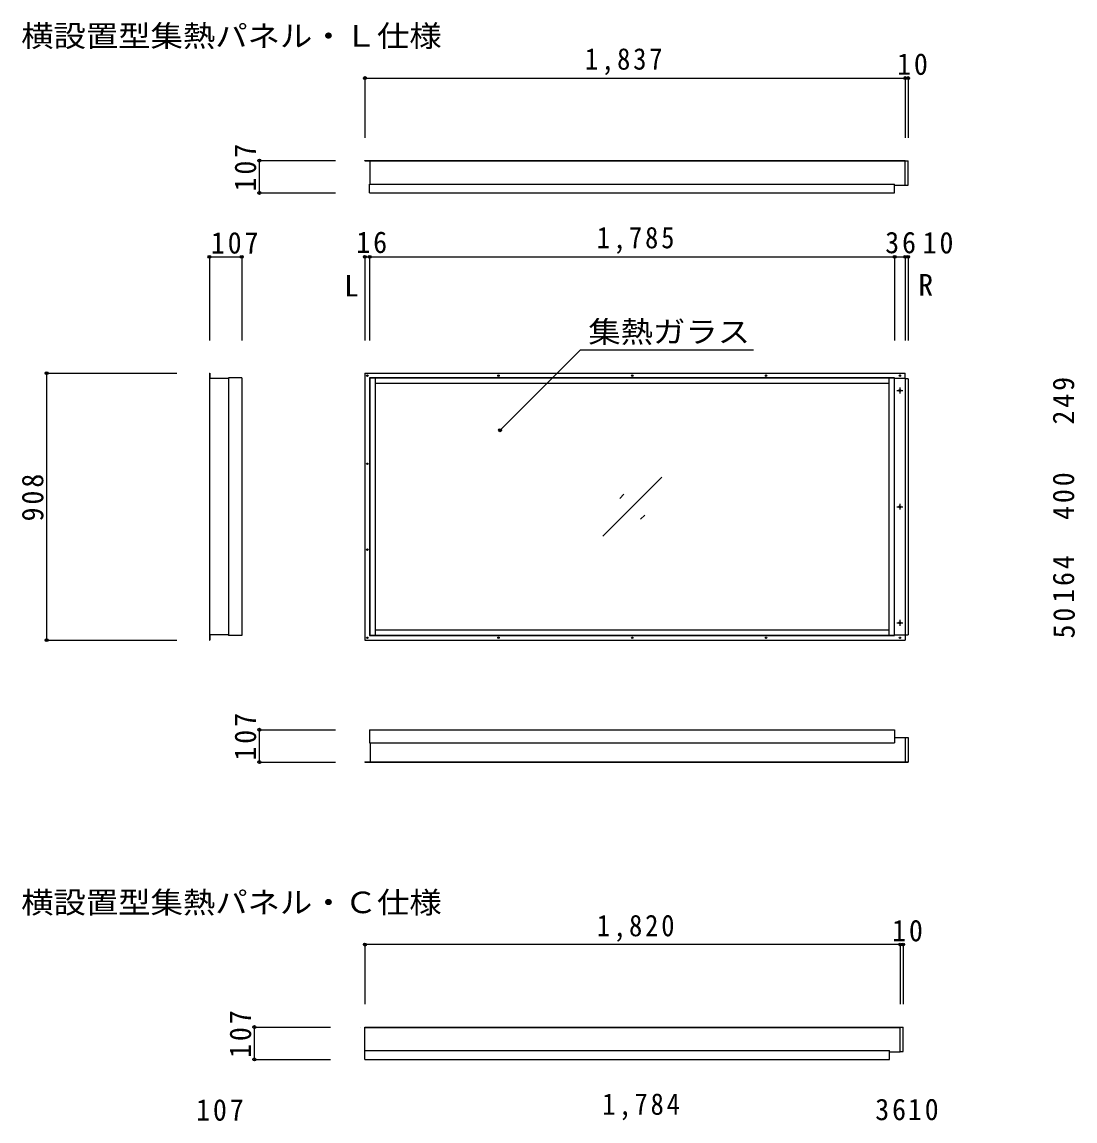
# Model space of a CAD drawing. Units: millimetres at full size, sheet at 1:20; details may follow other scales. Extents: x -3835 to 3448, y -4321 to 4350.
# Drawn here: x -3677 to -96, y 611 to 4350 of the extents above; entities that cross this region are included whole.
import ezdxf
from ezdxf.enums import TextEntityAlignment as Align

# ---------------------------------------------------------------- set-up
doc = ezdxf.new("R2010")
doc.units = ezdxf.units.MM
doc.header["$LTSCALE"] = 20
doc.header["$PDMODE"] = 32
doc.header["$PDSIZE"] = 10
doc.linetypes.add('CHAIN1', pattern=[8, 5, -1, 1, -1])
doc.layers.add('0-0', color=7, linetype='Continuous')
doc.styles.add('ＭＳ ゴシック', font='')
doc.styles.get('ＭＳ ゴシック').set_extended_font_data('MS Gothic')

msp = doc.modelspace()

# ---------------------------------------------------------------- linework, layer by layer
at = {"layer": '0-0'}
for p, q in [((-2510.62, 4159.41), (-673.62, 4159.41)), ((-2510.62, 4159.41), (-2510.62, 3956.7)), ((-673.62, 4159.41), (-673.62, 3956.7)), ((-673.62, 4159.41), (-663.62, 4159.41)), ((-663.62, 4159.41), (-663.62, 3956.7)), ((-2869.96, 3768.81), (-2869.96, 3878.81)), ((-2869.96, 3878.81), (-2611.04, 3878.81)), ((-2510.62, 3878.31), (-2510.62, 3878.81)), ((-2510.62, 3878.31), (-663.62, 3878.31)), ((-2492.62, 3798.81), (-2492.62, 3878.31)), ((-2492.62, 3877.81), (-673.62, 3877.81)), ((-673.62, 3794.81), (-673.62, 3878.81)), ((-663.62, 3795.31), (-663.62, 3878.31)), ((-709.62, 3768.81), (-709.62, 3798.81)), ((-709.62, 3794.81), (-673.62, 3794.81)), ((-673.62, 3795.31), (-663.62, 3795.31)), ((-2869.96, 3768.81), (-2611.04, 3768.81)), ((-2495.12, 3768.81), (-709.62, 3768.81)), ((-3039.83, 3551.4), (-2929.83, 3551.4)), ((-3039.83, 3551.4), (-3039.83, 3266.67)), ((-2929.83, 3551.4), (-2929.83, 3266.67)), ((-2510.62, 3551.4), (-2495.12, 3551.4)), ((-2510.62, 3551.4), (-2510.62, 3266.67)), ((-2495.12, 3551.4), (-2495.12, 3266.67)), ((-2495.12, 3551.4), (-709.62, 3551.4)), ((-709.62, 3551.4), (-709.62, 3266.67)), ((-709.62, 3551.4), (-673.62, 3551.4)), ((-673.62, 3551.4), (-673.62, 3266.67)), ((-673.62, 3551.4), (-663.62, 3551.4)), ((-663.62, 3551.4), (-663.62, 3266.67)), ((-2051.19, 2961.26), (-1777.29, 3235.16)), ((-1777.29, 3235.16), (-1189.02, 3235.16)), ((-3593.55, 3155.24), (-3150.04, 3155.24)), ((-3593.55, 3155.24), (-3593.55, 2247.24)), ((-3039.83, 3155.24), (-3039.83, 2247.24)), ((-3039.83, 3155.24), (-3038.83, 3155.24)), ((-3039.33, 3155.24), (-3039.33, 2247.24)), ((-3038.83, 3155.24), (-3038.83, 3137.24)), ((-2510.62, 3155.24), (-673.62, 3155.24)), ((-673.62, 3137.24), (-673.62, 3155.24)), ((-2974.83, 3137.24), (-3039.33, 3137.24)), ((-2929.83, 3139.74), (-2929.83, 2262.74)), ((-2495.12, 3139.74), (-2495.12, 2262.74)), ((-709.62, 3139.74), (-2495.12, 3139.74)), ((-2493.62, 3139.74), (-2493.62, 2262.74)), ((-709.62, 3138.24), (-2493.62, 3138.24)), ((-2475.62, 3138.24), (-2475.62, 2264.24)), ((-727.62, 3120.24), (-2475.62, 3120.24)), ((-727.62, 2264.24), (-727.62, 3138.24)), ((-709.62, 2262.74), (-709.62, 3139.74)), ((-673.62, 3137.24), (-709.62, 3137.24)), ((-673.62, 3137.24), (-673.62, 2265.24)), ((-663.62, 3136.74), (-673.62, 3136.74)), ((-663.62, 3136.74), (-663.62, 2265.74)), ((-1701.62, 2601.24), (-1501.62, 2801.24)), ((-1644.05, 2729.52), (-1629.9, 2743.66)), ((-1573.34, 2658.81), (-1559.19, 2672.95)), ((-2475.62, 2282.24), (-727.62, 2282.24)), ((-3593.55, 2247.24), (-3150.04, 2247.24)), ((-3039.83, 2247.24), (-3038.83, 2247.24)), ((-2974.83, 2265.24), (-3039.33, 2265.24)), ((-3038.83, 2265.24), (-3038.83, 2247.24)), ((-2929.83, 2262.74), (-2974.83, 2262.74)), ((-2495.12, 2262.74), (-709.62, 2262.74)), ((-2493.62, 2264.24), (-709.62, 2264.24)), ((-709.62, 2265.24), (-673.62, 2265.24)), ((-673.62, 2265.74), (-663.62, 2265.74)), ((-673.62, 2265.24), (-673.62, 2247.24)), ((-2869.96, 1832.35), (-2869.96, 1942.35)), ((-2869.96, 1942.35), (-2611.04, 1942.35)), ((-2495.12, 1942.35), (-709.62, 1942.35)), ((-709.62, 1942.35), (-709.62, 1897.35)), ((-709.62, 1916.35), (-673.62, 1916.35)), ((-673.62, 1915.85), (-663.62, 1915.85)), ((-663.62, 1915.85), (-663.62, 1832.35)), ((-2492.62, 1897.35), (-2492.62, 1832.85)), ((-2869.96, 1832.35), (-2611.04, 1832.35)), ((-2510.62, 1832.85), (-663.62, 1832.85)), ((-2510.62, 1832.85), (-2510.62, 1832.35)), ((-2510.62, 1832.35), (-2510.5, 1832.35)), ((-2510.5, 1832.35), (-663.62, 1832.35)), ((-2492.62, 1833.35), (-673.62, 1833.35)), ((-690.62, 1211.44), (-2510.62, 1211.44)), ((-2510.62, 1211.44), (-2510.62, 1008.73)), ((-690.62, 1211.44), (-690.62, 1008.73)), ((-690.62, 1211.44), (-680.62, 1211.44)), ((-690.62, 1211.44), (-690.62, 1008.73)), ((-680.62, 1211.44), (-680.62, 1008.73)), ((-2886.96, 820.84), (-2886.96, 930.84)), ((-2886.96, 930.84), (-2628.04, 930.84)), ((-2527.62, 930.84), (-2527.5, 930.84)), ((-2510.62, 820.84), (-2510.62, 930.84)), ((-2510.62, 930.84), (-690.62, 930.84)), ((-2510.62, 930.34), (-680.62, 930.34)), ((-2510.62, 929.84), (-690.62, 929.84)), ((-690.62, 846.84), (-690.62, 930.84)), ((-680.62, 847.34), (-680.62, 930.34)), ((-2510.62, 850.84), (-726.62, 850.84)), ((-726.62, 820.84), (-726.62, 850.84)), ((-726.62, 846.84), (-690.62, 846.84)), ((-690.62, 847.34), (-680.62, 847.34)), ((-2886.96, 820.84), (-2628.04, 820.84)), ((-2510.62, 820.84), (-726.62, 820.84))]:
    msp.add_line(p, q, dxfattribs=at)
at = {"layer": '0-0', "linetype": 'CHAIN1'}
for p, q in [((-691.62, 3106.24), (-691.62, 3086.24)), ((-701.62, 3096.24), (-681.62, 3096.24)), ((-701.62, 2701.24), (-681.62, 2701.24)), ((-691.62, 2711.24), (-691.62, 2691.24)), ((-701.62, 2306.24), (-681.62, 2306.24)), ((-691.62, 2316.24), (-691.62, 2296.24))]:
    msp.add_line(p, q, dxfattribs=at)
at = {"layer": '0-0'}
for points in [[(-2510.62, 3878.81), (-2510.5, 3878.81), (-673.62, 3878.81)], [(-2495.12, 3768.81), (-2495.12, 3798.81), (-709.62, 3798.81)], [(-2510.62, 3155.24), (-2510.62, 2247.24), (-673.62, 2247.24)], [(-2929.83, 3139.74), (-2974.83, 3139.74), (-2974.83, 2262.74)], [(-2495.12, 1942.35), (-2495.12, 1897.35), (-709.62, 1897.35)], [(-673.62, 1916.35), (-673.62, 1833.66), (-673.62, 1832.85)]]:
    msp.add_lwpolyline(points, dxfattribs=at)
for centre, radius in [((-2502.62, 3147.24), 2.5), ((-2056.62, 3147.24), 2.5), ((-1601.62, 3147.24), 2.5), ((-1146.62, 3147.24), 2.5), ((-691.62, 3147.24), 2.5), ((-691.62, 3096.24), 3.5), ((-2502.62, 2847.24), 2.5), ((-691.62, 2701.24), 3.5), ((-2502.62, 2555.24), 2.5), ((-691.62, 2306.24), 3.5), ((-2502.62, 2255.24), 2.5), ((-2056.62, 2255.24), 2.5), ((-1601.62, 2255.24), 2.5), ((-1146.62, 2255.24), 2.5), ((-691.62, 2255.24), 2.5)]:
    msp.add_circle(centre, radius, dxfattribs=at)
for p in [(-2510.62, 4159.41), (-673.62, 4159.41), (-663.62, 4159.41), (-2869.96, 3878.81), (-2869.96, 3768.81), (-3039.83, 3551.4), (-2929.83, 3551.4), (-2510.62, 3551.4), (-2495.12, 3551.4), (-709.62, 3551.4), (-673.62, 3551.4), (-663.62, 3551.4), (-3593.55, 3155.24), (-2051.19, 2961.26), (-3593.55, 2247.24), (-2869.96, 1942.35), (-2869.96, 1832.35), (-2510.62, 1211.44), (-690.62, 1211.44), (-680.62, 1211.44), (-2886.96, 930.84), (-2886.96, 820.84)]:
    msp.add_point(p, dxfattribs=at)

# ---------------------------------------------------------------- texts
at = {"layer": '0-0', "style": 'ＭＳ ゴシック', "width": 1.1}
for s, p in [('横設置型集熱パネル・Ｌ仕様', (-3679.84, 4244.2)), ('集熱ガラス', (-1751.09, 3237.54)), ('横設置型集熱パネル・Ｃ仕様', (-3679.84, 1296.24))]:
    msp.add_text(s, height=73.31, dxfattribs=at).set_placement(p, align=Align.BOTTOM_LEFT)
at = {"layer": '0-0', "style": 'ＭＳ ゴシック'}
for s, p in [('L', (-2581.22, 3394.46)), ('R', (-628.59, 3397.73))]:
    msp.add_text(s, height=73.31, dxfattribs=at).set_placement(p, align=Align.BOTTOM_LEFT)
at = {"layer": '0-0', "char_height": 73.31, "attachment_point": 7, "style": 'ＭＳ ゴシック'}
for s, insert in [('\\T1.22;\\W0.9;1,837', (-1762.75, 4169.23)), ('\\T1.21;\\W0.95;10', (-701.12, 4169.41)), ('\\T1.21;\\W0.95;107', (-3034.83, 3561.4)), ('\\T1.21;\\W0.95;16', (-2540.15, 3563.28)), ('\\T1.22;\\W0.9;1,785', (-1722.37, 3561.4)), ('\\T1.21;\\W0.95;36', (-741.44, 3562.37)), ('\\T1.21;\\W0.95;10', (-614.23, 3561.79)), ('\\T1.22;\\W0.9;1,820', (-1722.01, 1220.81)), ('\\T1.21;\\W0.95;10', (-718.12, 1221.44)), ('\\T1.21;\\W0.95;107', (-3085.08, 611.19)), ('\\T1.22;\\W0.9;1,784', (-1703.62, 613.43)), ('\\T1.21;\\W0.95;36', (-775.25, 612.89)), ('\\T1.21;\\W0.95;10', (-664.41, 613.04))]:
    msp.add_mtext(s, dxfattribs=dict(at, insert=insert))
at = {"layer": '0-0', "char_height": 73.31, "attachment_point": 7, "rotation": 90, "style": 'ＭＳ ゴシック'}
for s, insert in [('\\T1.21;\\W0.95;107', (-2879.96, 3773.81)), ('\\T1.21;\\W0.95;249', (-97.78, 2980.74)), ('\\T1.21;\\W0.95;908', (-3603.55, 2651.24)), ('\\T1.21;\\W0.95;400', (-97.78, 2656.24)), ('\\T1.21;\\W0.95;164', (-97.78, 2374.24)), ('\\T1.21;\\W0.95;50', (-95.95, 2252.95)), ('\\T1.21;\\W0.95;107', (-2879.96, 1837.35)), ('\\T1.21;\\W0.95;107', (-2896.96, 825.84))]:
    msp.add_mtext(s, dxfattribs=dict(at, insert=insert))

doc.saveas('drawing.dxf')
